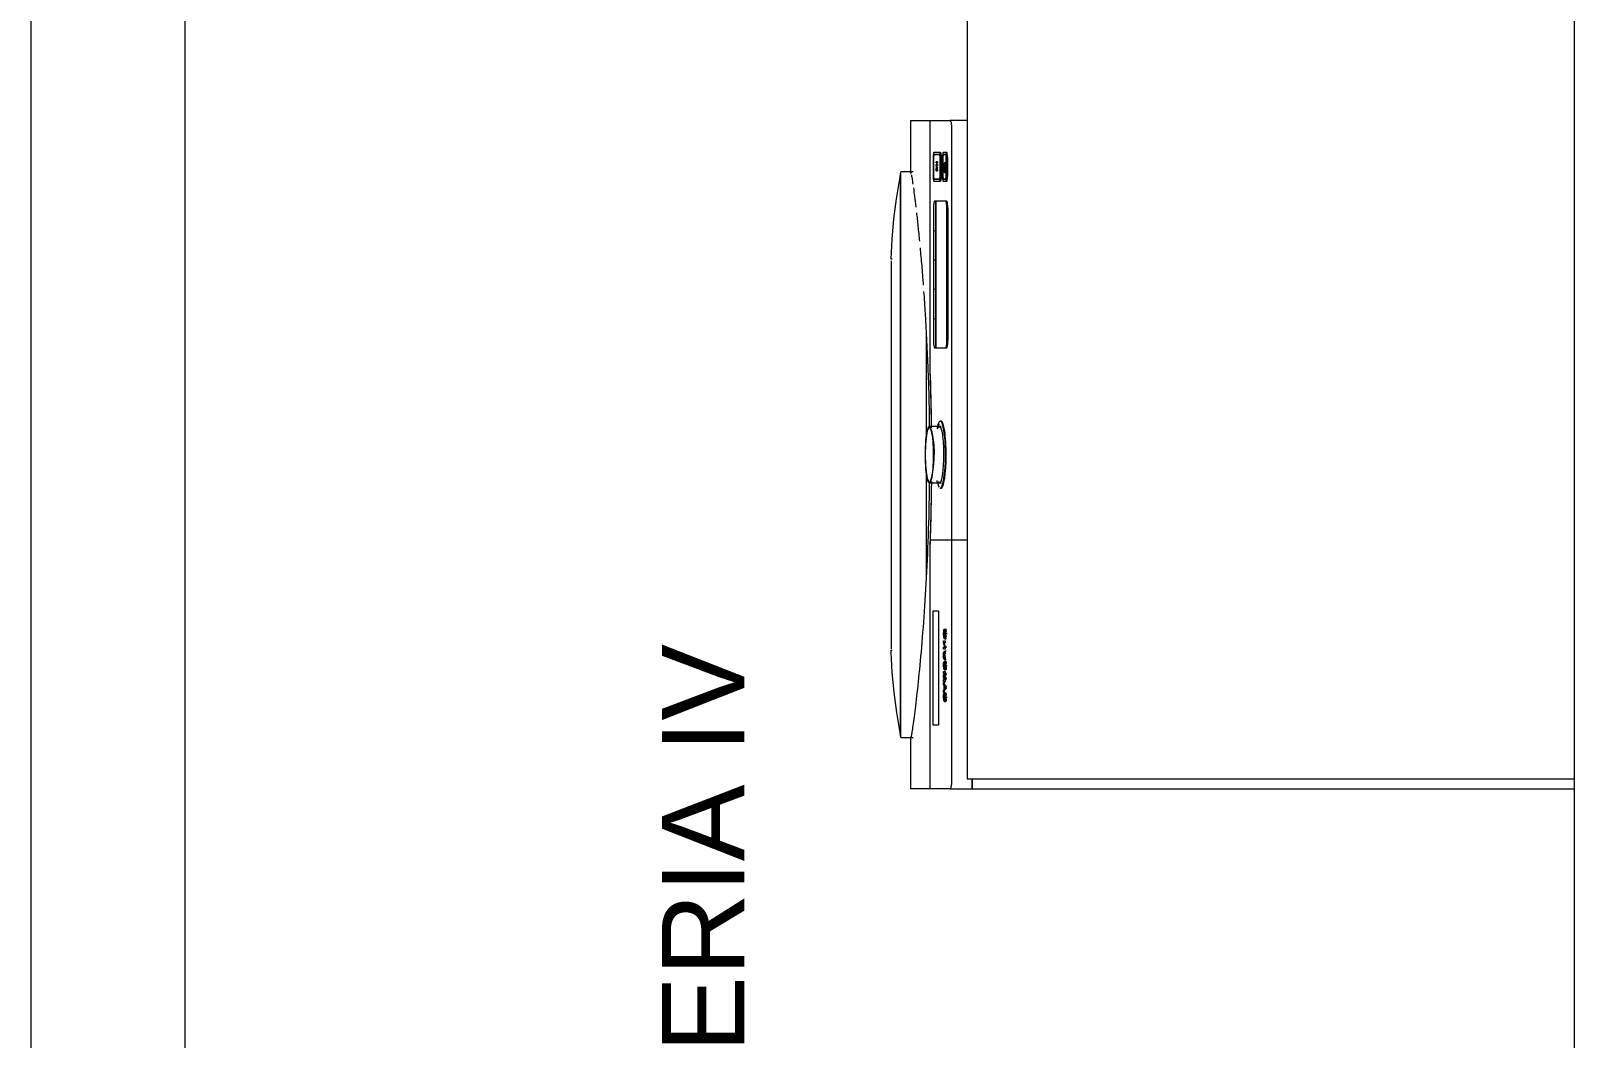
# Model space of a CAD drawing. Header units: millimetres. Extents: x 586.5 to 618.3, y 239.1 to 272.6.
# Drawn here: x 597.198 to 598.698, y 258.773 to 259.752 of the extents above; entities that cross this region are included whole.
import ezdxf

# ---------------------------------------------------------------- set-up
doc = ezdxf.new("R2010")
doc.units = ezdxf.units.MM
doc.header["$LTSCALE"] = 75
doc.linetypes.add('HIDDEN', pattern=[0.375, 0.25, -0.125])
for name, color, linetype, lineweight in [('A Arquitetura LRZ', 252, 'Continuous', 9), ('A Cumbuca LRZ', 254, 'HIDDEN', 9), ('A Mobiliário LRZ', 253, 'Continuous', 9)]:
    doc.layers.add(name, color=color, linetype=linetype, lineweight=lineweight)
doc.styles.add('R80', font='arial.ttf')

msp = doc.modelspace()

# ---------------------------------------------------------------- linework, layer by layer
at = {"layer": 'A Arquitetura LRZ'}
for p, q in [((597.1975, 263.2604), (597.1975, 257.9154)), ((597.3475, 257.7654), (597.3475, 260.2604)), ((598.6975, 260.2604), (598.6975, 257.9154))]:
    msp.add_line(p, q, dxfattribs=at)
at = {"layer": 'A Mobiliário LRZ'}
for p, q in [((598.1075, 260.2604), (598.1075, 259.0254)), ((598.0525, 259.6654), (598.0525, 259.6137)), ((598.0525, 259.6654), (598.0713, 259.6654)), ((598.0714, 259.6654), (598.0908, 259.6654)), ((598.0714, 259.6654), (598.0714, 259.4223)), ((598.1075, 259.6654), (598.0908, 259.6654)), ((598.0925, 259.6554), (598.0925, 259.2576)), ((598.0745, 259.6293), (598.0745, 259.6112)), ((598.0748, 259.6283), (598.0748, 259.6122)), ((598.0748, 259.6122), (598.0748, 259.6283)), ((598.0808, 259.6343), (598.0753, 259.6343)), ((598.0806, 259.6323), (598.0755, 259.6323)), ((598.0755, 259.6323), (598.0806, 259.6323)), ((598.0774, 259.6242), (598.0774, 259.6252)), ((598.0774, 259.6252), (598.0787, 259.6252)), ((598.0787, 259.6252), (598.0774, 259.6252)), ((598.0774, 259.6252), (598.0774, 259.6242)), ((598.0787, 259.6242), (598.0774, 259.6242)), ((598.0774, 259.6242), (598.0787, 259.6242)), ((598.0774, 259.6216), (598.0774, 259.6226)), ((598.0774, 259.6226), (598.0787, 259.6226)), ((598.0787, 259.6226), (598.0774, 259.6226)), ((598.0774, 259.6226), (598.0774, 259.6216)), ((598.0774, 259.6164), (598.0778, 259.6216)), ((598.0778, 259.6216), (598.0774, 259.6216)), ((598.0774, 259.6216), (598.0778, 259.6216)), ((598.0778, 259.6216), (598.0774, 259.6164)), ((598.078, 259.6213), (598.0776, 259.6174)), ((598.0776, 259.6174), (598.078, 259.6213)), ((598.0784, 259.6174), (598.078, 259.6213)), ((598.078, 259.6213), (598.0784, 259.6174)), ((598.0787, 259.6216), (598.0782, 259.6216)), ((598.0782, 259.6216), (598.0787, 259.6164)), ((598.0787, 259.6164), (598.0782, 259.6216)), ((598.0782, 259.6216), (598.0787, 259.6216)), ((598.0783, 259.6252), (598.0783, 259.6242)), ((598.0783, 259.6242), (598.0783, 259.6252)), ((598.0783, 259.6226), (598.0783, 259.6216)), ((598.0783, 259.6216), (598.0783, 259.6226)), ((598.0787, 259.6252), (598.0787, 259.6242)), ((598.0787, 259.6242), (598.0787, 259.6252)), ((598.0787, 259.6226), (598.0787, 259.6216)), ((598.0787, 259.6216), (598.0787, 259.6226)), ((598.0816, 259.6323), (598.0806, 259.6323)), ((598.0818, 259.6343), (598.0808, 259.6343)), ((598.0813, 259.6122), (598.0813, 259.6283)), ((598.0813, 259.6283), (598.0813, 259.6122)), ((598.0816, 259.6112), (598.0816, 259.6293)), ((598.0826, 259.6293), (598.0826, 259.6112)), ((598.0836, 259.6293), (598.0836, 259.6112)), ((598.0839, 259.6283), (598.0839, 259.6122)), ((598.0839, 259.6122), (598.0839, 259.6283)), ((598.0868, 259.6343), (598.0844, 259.6343)), ((598.0866, 259.6323), (598.0846, 259.6323)), ((598.0846, 259.6323), (598.0866, 259.6323)), ((598.0849, 259.6163), (598.0849, 259.6223)), ((598.0849, 259.6223), (598.0849, 259.6163)), ((598.0865, 259.6241), (598.0855, 259.6241)), ((598.0865, 259.6231), (598.0855, 259.6231)), ((598.0861, 259.6216), (598.086, 259.6211)), ((598.086, 259.6211), (598.0861, 259.6216)), ((598.0876, 259.6323), (598.0866, 259.6323)), ((598.0877, 259.6343), (598.0868, 259.6343)), ((598.0872, 259.6122), (598.0872, 259.6283)), ((598.0872, 259.6283), (598.0872, 259.6122)), ((598.0876, 259.6112), (598.0876, 259.6293)), ((598.0885, 259.6293), (598.0885, 259.6112)), ((598.0389, 259.5891), (598.0422, 259.6085)), ((598.0422, 259.6085), (598.0425, 259.6104)), ((598.0425, 259.6104), (598.0431, 259.6154)), ((598.0436, 259.6104), (598.0425, 259.6104)), ((598.0425, 259.6089), (598.0425, 259.3404)), ((598.0425, 259.6089), (598.0425, 259.3404)), ((598.0552, 259.6154), (598.0431, 259.6154)), ((598.0431, 259.3404), (598.0431, 259.6139)), ((598.0753, 259.6062), (598.0808, 259.6062)), ((598.0755, 259.6082), (598.0806, 259.6082)), ((598.0806, 259.6082), (598.0755, 259.6082)), ((598.0787, 259.6164), (598.0774, 259.6164)), ((598.0774, 259.6164), (598.0787, 259.6164)), ((598.0776, 259.6174), (598.0784, 259.6174)), ((598.0784, 259.6174), (598.0776, 259.6174)), ((598.0784, 259.6174), (598.0783, 259.6164)), ((598.0783, 259.6164), (598.0784, 259.6174)), ((598.0806, 259.6082), (598.0816, 259.6082)), ((598.0808, 259.6062), (598.0818, 259.6062)), ((598.0844, 259.6062), (598.0868, 259.6062)), ((598.0846, 259.6082), (598.0866, 259.6082)), ((598.0866, 259.6082), (598.0846, 259.6082)), ((598.0855, 259.6189), (598.0855, 259.6199)), ((598.0855, 259.6199), (598.0863, 259.6199)), ((598.0855, 259.6199), (598.0863, 259.6199)), ((598.0863, 259.6199), (598.0855, 259.6199)), ((598.0855, 259.6199), (598.0855, 259.6189)), ((598.0863, 259.6189), (598.0855, 259.6189)), ((598.0855, 259.6189), (598.0864, 259.6189)), ((598.0855, 259.6189), (598.0863, 259.6189)), ((598.0855, 259.6157), (598.0865, 259.6157)), ((598.0855, 259.6147), (598.0865, 259.6147)), ((598.086, 259.6176), (598.0861, 259.6172)), ((598.0861, 259.6172), (598.086, 259.6176)), ((598.0863, 259.6199), (598.0863, 259.6189)), ((598.0863, 259.6189), (598.0863, 259.6199)), ((598.0866, 259.6082), (598.0876, 259.6082)), ((598.0868, 259.6062), (598.0877, 259.6062)), ((598.0364, 259.5696), (598.0389, 259.5891)), ((598.0748, 259.58), (598.0748, 259.5583)), ((598.0773, 259.587), (598.0759, 259.587)), ((598.0773, 259.5583), (598.0773, 259.587)), ((598.0867, 259.587), (598.0773, 259.587)), ((598.0773, 259.587), (598.0773, 259.4443)), ((598.0877, 259.587), (598.0867, 259.587)), ((598.0878, 259.4513), (598.0878, 259.58)), ((598.0888, 259.58), (598.0888, 259.4513)), ((598.0347, 259.55), (598.0364, 259.5696)), ((598.0338, 259.5304), (598.0347, 259.55)), ((598.0748, 259.5583), (598.0773, 259.5583)), ((598.0773, 259.5581), (598.0748, 259.5581)), ((598.0748, 259.5581), (598.0748, 259.5298)), ((598.0773, 259.5298), (598.0773, 259.5581)), ((598.0346, 259.5304), (598.0338, 259.5304)), ((598.0338, 259.529), (598.0338, 259.3404)), ((598.0338, 259.529), (598.0338, 259.3404)), ((598.0748, 259.5298), (598.0773, 259.5298)), ((598.0773, 259.5296), (598.0748, 259.5296)), ((598.0748, 259.5296), (598.0748, 259.5013)), ((598.0773, 259.5013), (598.0773, 259.5296)), ((598.0748, 259.5013), (598.0773, 259.5013)), ((598.0773, 259.5011), (598.0748, 259.5011)), ((598.0748, 259.5011), (598.0748, 259.4728)), ((598.0773, 259.4728), (598.0773, 259.5011)), ((598.0748, 259.4728), (598.0773, 259.4728)), ((598.0773, 259.4726), (598.0748, 259.4726)), ((598.0748, 259.4726), (598.0748, 259.4513)), ((598.0773, 259.4443), (598.0773, 259.4726)), ((598.0677, 259.4603), (598.0677, 259.358)), ((598.0759, 259.4443), (598.0773, 259.4443)), ((598.0773, 259.4443), (598.0867, 259.4443)), ((598.0867, 259.4443), (598.0877, 259.4443)), ((598.0822, 259.3679), (598.0709, 259.3679)), ((598.0784, 259.3664), (598.0783, 259.3655)), ((598.0787, 259.3673), (598.0784, 259.3664)), ((598.0789, 259.3683), (598.0787, 259.3673)), ((598.0822, 259.3729), (598.0815, 259.3729)), ((598.0732, 259.362), (598.0736, 259.3603)), ((598.0736, 259.3603), (598.0739, 259.3588)), ((598.0739, 259.3588), (598.0741, 259.3574)), ((598.0741, 259.3574), (598.0743, 259.3562)), ((598.0743, 259.3562), (598.0745, 259.355)), ((598.0745, 259.355), (598.0747, 259.3539)), ((598.0747, 259.3539), (598.0748, 259.3528)), ((598.0748, 259.3528), (598.0749, 259.3519)), ((598.0749, 259.3519), (598.075, 259.3509)), ((598.075, 259.3509), (598.0751, 259.3501)), ((598.0751, 259.3501), (598.0752, 259.3492)), ((598.0338, 259.3404), (598.0338, 259.1518)), ((598.0338, 259.3404), (598.0338, 259.1518)), ((598.0425, 259.3404), (598.0425, 259.0719)), ((598.0425, 259.3404), (598.0425, 259.0719)), ((598.0431, 259.0669), (598.0431, 259.3404)), ((598.0752, 259.3492), (598.0752, 259.3484)), ((598.0752, 259.3484), (598.0753, 259.3476)), ((598.0753, 259.3476), (598.0753, 259.3469)), ((598.0753, 259.3469), (598.0754, 259.3462)), ((598.0754, 259.3462), (598.0754, 259.3455)), ((598.0754, 259.3455), (598.0755, 259.3448)), ((598.0754, 259.3353), (598.0755, 259.336)), ((598.0754, 259.3346), (598.0754, 259.3353)), ((598.0755, 259.3448), (598.0755, 259.3441)), ((598.0755, 259.3441), (598.0755, 259.3435)), ((598.0755, 259.3435), (598.0755, 259.3428)), ((598.0755, 259.3428), (598.0755, 259.3422)), ((598.0755, 259.3422), (598.0755, 259.3416)), ((598.0755, 259.3416), (598.0756, 259.3409)), ((598.0755, 259.3393), (598.0756, 259.3399)), ((598.0755, 259.3386), (598.0755, 259.3393)), ((598.0755, 259.338), (598.0755, 259.3386)), ((598.0755, 259.3373), (598.0755, 259.338)), ((598.0755, 259.3367), (598.0755, 259.3373)), ((598.0755, 259.336), (598.0755, 259.3367)), ((598.0756, 259.3409), (598.0756, 259.3404)), ((598.0756, 259.3399), (598.0756, 259.3404)), ((598.0677, 259.3228), (598.0677, 259.2198)), ((598.0732, 259.3188), (598.0736, 259.3205)), ((598.0736, 259.3205), (598.0739, 259.322)), ((598.0739, 259.322), (598.0741, 259.3234)), ((598.0741, 259.3234), (598.0743, 259.3246)), ((598.0743, 259.3246), (598.0745, 259.3258)), ((598.0745, 259.3258), (598.0747, 259.3269)), ((598.0747, 259.3269), (598.0748, 259.328)), ((598.0748, 259.328), (598.0749, 259.329)), ((598.0749, 259.329), (598.075, 259.3299)), ((598.075, 259.3299), (598.0751, 259.3308)), ((598.0751, 259.3308), (598.0752, 259.3316)), ((598.0752, 259.3324), (598.0753, 259.3332)), ((598.0752, 259.3316), (598.0752, 259.3324)), ((598.0753, 259.3339), (598.0754, 259.3346)), ((598.0753, 259.3332), (598.0753, 259.3339)), ((598.0709, 259.3129), (598.0822, 259.3129)), ((598.0784, 259.3144), (598.0783, 259.3153)), ((598.0787, 259.3135), (598.0784, 259.3144)), ((598.0789, 259.3125), (598.0787, 259.3135)), ((598.0815, 259.3079), (598.0822, 259.3079)), ((598.0714, 259.2509), (598.0714, 259.0154)), ((598.0716, 259.2576), (598.0925, 259.2576)), ((598.0925, 259.2572), (598.0716, 259.2572)), ((598.0925, 259.2576), (598.1075, 259.2576)), ((598.1075, 259.2572), (598.0925, 259.2572)), ((598.0925, 259.2572), (598.0925, 259.0254)), ((598.0747, 259.1887), (598.0797, 259.1887)), ((598.0747, 259.0774), (598.0747, 259.1887)), ((598.0797, 259.1887), (598.0797, 259.0774)), ((598.0848, 259.1687), (598.0849, 259.1705)), ((598.0849, 259.1705), (598.0856, 259.1705)), ((598.0859, 259.1705), (598.0849, 259.1705)), ((598.0856, 259.1705), (598.0856, 259.1662)), ((598.0858, 259.1686), (598.0859, 259.1705)), ((598.0859, 259.1705), (598.0862, 259.1692)), ((598.0875, 259.1705), (598.0859, 259.1705)), ((598.0847, 259.1662), (598.0848, 259.1687)), ((598.0848, 259.1635), (598.0847, 259.1662)), ((598.0853, 259.1662), (598.0847, 259.1662)), ((598.0847, 259.1574), (598.0847, 259.1595)), ((598.0847, 259.1595), (598.0863, 259.1595)), ((598.0858, 259.1532), (598.0847, 259.1574)), ((598.0858, 259.1687), (598.0848, 259.1687)), ((598.0851, 259.1617), (598.0848, 259.1635)), ((598.0864, 259.1635), (598.0848, 259.1635)), ((598.0851, 259.1686), (598.085, 259.1674)), ((598.085, 259.1674), (598.085, 259.1661)), ((598.085, 259.1661), (598.0851, 259.1639)), ((598.0861, 259.1661), (598.085, 259.1661)), ((598.0853, 259.1686), (598.0851, 259.1686)), ((598.0851, 259.1639), (598.0855, 259.1631)), ((598.086, 259.1639), (598.0851, 259.1639)), ((598.0855, 259.1611), (598.0851, 259.1617)), ((598.0867, 259.1617), (598.0851, 259.1617)), ((598.0863, 259.1576), (598.0852, 259.1576)), ((598.0852, 259.1576), (598.0863, 259.1533)), ((598.0853, 259.1662), (598.0853, 259.1686)), ((598.0856, 259.1662), (598.0853, 259.1662)), ((598.0853, 259.1662), (598.0861, 259.1662)), ((598.0863, 259.1574), (598.0853, 259.1574)), ((598.0855, 259.1631), (598.086, 259.1639)), ((598.0871, 259.1631), (598.0855, 259.1631)), ((598.086, 259.1618), (598.0855, 259.1611)), ((598.0871, 259.1611), (598.0855, 259.1611)), ((598.086, 259.1677), (598.0858, 259.1686)), ((598.0874, 259.1686), (598.0858, 259.1686)), ((598.0861, 259.1662), (598.086, 259.1677)), ((598.0876, 259.1677), (598.086, 259.1677)), ((598.086, 259.1639), (598.0861, 259.1662)), ((598.0875, 259.1639), (598.086, 259.1639)), ((598.0863, 259.1638), (598.086, 259.1618)), ((598.0876, 259.1618), (598.086, 259.1618)), ((598.0877, 259.1662), (598.0861, 259.1662)), ((598.0862, 259.1692), (598.0864, 259.1662)), ((598.0878, 259.1692), (598.0862, 259.1692)), ((598.0864, 259.1662), (598.0863, 259.1638)), ((598.0879, 259.1638), (598.0863, 259.1638)), ((598.0863, 259.1595), (598.0863, 259.1576)), ((598.088, 259.1662), (598.0864, 259.1662)), ((598.0338, 259.1504), (598.0346, 259.1504)), ((598.0338, 259.1485), (598.0338, 259.1504)), ((598.0348, 259.1289), (598.0338, 259.1485)), ((598.0847, 259.1513), (598.0847, 259.1532)), ((598.0847, 259.1532), (598.0858, 259.1532)), ((598.0863, 259.1513), (598.0847, 259.1513)), ((598.0847, 259.1473), (598.0849, 259.1485)), ((598.0847, 259.1453), (598.0847, 259.1473)), ((598.0863, 259.1473), (598.0847, 259.1473)), ((598.0847, 259.1431), (598.0847, 259.1453)), ((598.0863, 259.1453), (598.0847, 259.1453)), ((598.0849, 259.1419), (598.0847, 259.1431)), ((598.0863, 259.1431), (598.0847, 259.1431)), ((598.0849, 259.1485), (598.0851, 259.1492)), ((598.0855, 259.1485), (598.0849, 259.1485)), ((598.0851, 259.1413), (598.0849, 259.1419)), ((598.0855, 259.1419), (598.0849, 259.1419)), ((598.0852, 259.1473), (598.085, 259.1467)), ((598.085, 259.1467), (598.085, 259.1453)), ((598.0866, 259.1467), (598.085, 259.1467)), ((598.085, 259.1453), (598.085, 259.1438)), ((598.0866, 259.1453), (598.085, 259.1453)), ((598.085, 259.1438), (598.0852, 259.1431)), ((598.0866, 259.1438), (598.085, 259.1438)), ((598.0851, 259.1492), (598.0855, 259.1493)), ((598.0855, 259.1411), (598.0851, 259.1413)), ((598.0854, 259.1474), (598.0852, 259.1473)), ((598.0867, 259.1473), (598.0852, 259.1473)), ((598.0852, 259.1431), (598.0855, 259.143)), ((598.0868, 259.1431), (598.0852, 259.1431)), ((598.0863, 259.1474), (598.0854, 259.1474)), ((598.0855, 259.1493), (598.0863, 259.1493)), ((598.0855, 259.143), (598.0863, 259.143)), ((598.0863, 259.1411), (598.0855, 259.1411)), ((598.0874, 259.1532), (598.0858, 259.1532)), ((598.0863, 259.1533), (598.0863, 259.1513)), ((598.0879, 259.1533), (598.0863, 259.1533)), ((598.0863, 259.1493), (598.0863, 259.1474)), ((598.0871, 259.1493), (598.0863, 259.1493)), ((598.0863, 259.143), (598.0863, 259.1411)), ((598.0871, 259.1411), (598.0863, 259.1411)), ((598.0366, 259.1093), (598.0348, 259.1289)), ((598.0847, 259.1376), (598.0849, 259.139)), ((598.0847, 259.1354), (598.0847, 259.1376)), ((598.0859, 259.1376), (598.0847, 259.1376)), ((598.0848, 259.1324), (598.0847, 259.1354)), ((598.0854, 259.1354), (598.0847, 259.1354)), ((598.0847, 259.1278), (598.0847, 259.1297)), ((598.0847, 259.1297), (598.0863, 259.1297)), ((598.086, 259.1277), (598.0847, 259.1278)), ((598.0847, 259.1259), (598.086, 259.1277)), ((598.0847, 259.1237), (598.0847, 259.1259)), ((598.0853, 259.1312), (598.0848, 259.1324)), ((598.0856, 259.1324), (598.0848, 259.1324)), ((598.0849, 259.139), (598.0852, 259.1394)), ((598.0859, 259.139), (598.0849, 259.139)), ((598.0852, 259.1375), (598.085, 259.137)), ((598.085, 259.137), (598.085, 259.1354)), ((598.085, 259.1354), (598.085, 259.1339)), ((598.085, 259.1339), (598.0853, 259.1331)), ((598.0852, 259.1394), (598.0854, 259.139)), ((598.0868, 259.1394), (598.0852, 259.1394)), ((598.0854, 259.1365), (598.0852, 259.1375)), ((598.0859, 259.1375), (598.0852, 259.1375)), ((598.0863, 259.1264), (598.0852, 259.1248)), ((598.0853, 259.1331), (598.0853, 259.1312)), ((598.0853, 259.1312), (598.0868, 259.1312)), ((598.0854, 259.139), (598.0856, 259.1379)), ((598.0854, 259.1348), (598.0854, 259.1365)), ((598.086, 259.1365), (598.0854, 259.1365)), ((598.0856, 259.1325), (598.0854, 259.1348)), ((598.0861, 259.1348), (598.0854, 259.1348)), ((598.0856, 259.1379), (598.0857, 259.1357)), ((598.0859, 259.1315), (598.0856, 259.1325)), ((598.0872, 259.1325), (598.0856, 259.1325)), ((598.0857, 259.1357), (598.086, 259.1338)), ((598.0859, 259.1372), (598.0859, 259.1391)), ((598.0859, 259.1391), (598.0862, 259.1381)), ((598.0874, 259.1391), (598.0859, 259.1391)), ((598.086, 259.1366), (598.0859, 259.1372)), ((598.0874, 259.1372), (598.0859, 259.1372)), ((598.0862, 259.1319), (598.0859, 259.1315)), ((598.0875, 259.1315), (598.0859, 259.1315)), ((598.0861, 259.1352), (598.086, 259.1366)), ((598.0876, 259.1366), (598.086, 259.1366)), ((598.086, 259.1338), (598.0861, 259.1352)), ((598.0876, 259.1338), (598.086, 259.1338)), ((598.0876, 259.1277), (598.086, 259.1277)), ((598.0877, 259.1352), (598.0861, 259.1352)), ((598.0862, 259.1381), (598.0864, 259.1352)), ((598.0878, 259.1381), (598.0862, 259.1381)), ((598.0863, 259.1332), (598.0862, 259.1319)), ((598.0877, 259.1319), (598.0862, 259.1319)), ((598.0864, 259.1352), (598.0863, 259.1332)), ((598.0879, 259.1332), (598.0863, 259.1332)), ((598.0863, 259.1297), (598.0863, 259.1264)), ((598.0879, 259.1264), (598.0863, 259.1264)), ((598.088, 259.1352), (598.0864, 259.1352)), ((598.086, 259.1219), (598.0847, 259.1237)), ((598.0847, 259.1218), (598.086, 259.1219)), ((598.0847, 259.1198), (598.0847, 259.1218)), ((598.0863, 259.1198), (598.0847, 259.1198)), ((598.0847, 259.1189), (598.0863, 259.1151)), ((598.0847, 259.1168), (598.0847, 259.1189)), ((598.0847, 259.1189), (598.0863, 259.1189)), ((598.0851, 259.116), (598.0847, 259.1168)), ((598.0863, 259.113), (598.0847, 259.1093)), ((598.0847, 259.1114), (598.0851, 259.1122)), ((598.0847, 259.1093), (598.0847, 259.1114)), ((598.0851, 259.1122), (598.0851, 259.116)), ((598.0852, 259.1248), (598.0863, 259.1232)), ((598.0868, 259.1248), (598.0852, 259.1248)), ((598.0854, 259.1154), (598.0854, 259.1128)), ((598.086, 259.1141), (598.0854, 259.1154)), ((598.0854, 259.1128), (598.086, 259.1141)), ((598.0863, 259.1168), (598.0856, 259.1168)), ((598.0863, 259.1114), (598.0856, 259.1114)), ((598.0867, 259.116), (598.0859, 259.116)), ((598.0876, 259.1219), (598.086, 259.1219)), ((598.0875, 259.1141), (598.086, 259.1141)), ((598.0867, 259.1122), (598.086, 259.1122)), ((598.0862, 259.1154), (598.0869, 259.1154)), ((598.0869, 259.1128), (598.0862, 259.1128)), ((598.0863, 259.1232), (598.0863, 259.1198)), ((598.0879, 259.1232), (598.0863, 259.1232)), ((598.0863, 259.1151), (598.0863, 259.113)), ((598.0879, 259.1151), (598.0863, 259.1151)), ((598.0879, 259.113), (598.0863, 259.113)), ((598.0392, 259.0898), (598.0366, 259.1093)), ((598.0863, 259.1093), (598.0847, 259.1093)), ((598.0847, 259.1068), (598.0849, 259.1082)), ((598.0847, 259.1046), (598.0847, 259.1068)), ((598.0859, 259.1068), (598.0847, 259.1068)), ((598.0848, 259.1016), (598.0847, 259.1046)), ((598.0854, 259.1046), (598.0847, 259.1046)), ((598.0853, 259.1004), (598.0848, 259.1016)), ((598.0856, 259.1016), (598.0848, 259.1016)), ((598.0849, 259.1082), (598.0852, 259.1087)), ((598.0859, 259.1082), (598.0849, 259.1082)), ((598.0852, 259.1067), (598.085, 259.1062)), ((598.085, 259.1062), (598.085, 259.1047)), ((598.085, 259.1047), (598.085, 259.1031)), ((598.085, 259.1031), (598.0853, 259.1024)), ((598.0852, 259.1087), (598.0854, 259.1083)), ((598.0868, 259.1087), (598.0852, 259.1087)), ((598.0854, 259.1058), (598.0852, 259.1067)), ((598.0859, 259.1067), (598.0852, 259.1067)), ((598.0853, 259.1024), (598.0853, 259.1004)), ((598.0853, 259.1004), (598.0868, 259.1004)), ((598.0854, 259.1083), (598.0856, 259.1071)), ((598.0854, 259.1041), (598.0854, 259.1058)), ((598.086, 259.1058), (598.0854, 259.1058)), ((598.0856, 259.1017), (598.0854, 259.1041)), ((598.0861, 259.1041), (598.0854, 259.1041)), ((598.0856, 259.1071), (598.0857, 259.1049)), ((598.0859, 259.1007), (598.0856, 259.1017)), ((598.0872, 259.1017), (598.0856, 259.1017)), ((598.0857, 259.1049), (598.086, 259.103)), ((598.0859, 259.1064), (598.0859, 259.1083)), ((598.0859, 259.1083), (598.0862, 259.1073)), ((598.0874, 259.1083), (598.0859, 259.1083)), ((598.086, 259.1058), (598.0859, 259.1064)), ((598.0874, 259.1064), (598.0859, 259.1064)), ((598.0862, 259.1012), (598.0859, 259.1007)), ((598.0875, 259.1007), (598.0859, 259.1007)), ((598.0861, 259.1045), (598.086, 259.1058)), ((598.0876, 259.1058), (598.086, 259.1058)), ((598.086, 259.103), (598.0861, 259.1045)), ((598.0876, 259.103), (598.086, 259.103)), ((598.0877, 259.1045), (598.0861, 259.1045)), ((598.0862, 259.1073), (598.0864, 259.1044)), ((598.0878, 259.1073), (598.0862, 259.1073)), ((598.0863, 259.1024), (598.0862, 259.1012)), ((598.0877, 259.1012), (598.0862, 259.1012)), ((598.0864, 259.1044), (598.0863, 259.1024)), ((598.0879, 259.1024), (598.0863, 259.1024)), ((598.088, 259.1044), (598.0864, 259.1044)), ((598.0425, 259.0704), (598.0392, 259.0898)), ((598.0425, 259.0704), (598.0436, 259.0704)), ((598.0431, 259.0654), (598.0425, 259.0704)), ((598.0431, 259.0654), (598.0552, 259.0654)), ((598.0525, 259.0665), (598.0525, 259.0154)), ((598.0797, 259.0774), (598.0747, 259.0774)), ((598.1075, 259.0254), (598.6975, 259.0254)), ((598.1125, 259.0254), (598.1125, 259.0154)), ((598.1125, 259.0154), (598.1125, 259.0254)), ((598.0713, 259.0154), (598.0525, 259.0154)), ((598.0908, 259.0154), (598.0714, 259.0154)), ((598.0908, 259.0154), (598.1125, 259.0154)), ((598.1125, 259.0154), (598.6975, 259.0154))]:
    msp.add_line(p, q, dxfattribs=at)
for centre, major_axis, ratio, start_param, end_param in [((598.0753, 259.6293), (0, 0.005), 0.160266, 0, 1.570796), ((598.0755, 259.6283), (0, 0.004), 0.160266, 0, 1.570796), ((598.0755, 259.6283), (0, 0.004), 0.160266, 0, 1.570796), ((598.0806, 259.6283), (0, 0.004), 0.160266, 4.712389, 6.283185), ((598.0806, 259.6283), (0, 0.004), 0.160266, 4.712389, 6.283185), ((598.0808, 259.6293), (0, 0.005), 0.160266, 4.712389, 6.283185), ((598.0816, 259.6283), (0, 0.004), 0.160266, 4.974188, 6.283185), ((598.0816, 259.6283), (0, 0.004), 0.160266, 4.974188, 6.283185), ((598.0818, 259.6293), (0, 0.005), 0.160266, 4.712389, 6.283185), ((598.0844, 259.6293), (0, 0.005), 0.160266, 0, 1.570796), ((598.0846, 259.6283), (0, 0.004), 0.160266, 0, 1.570796), ((598.0846, 259.6283), (0, 0.004), 0.160266, 0, 1.570796), ((598.0855, 259.6194), (0, 0.00474), 0.160266, 0, 3.141593), ((598.0855, 259.6194), (0, 0.00474), 0.160266, 0, 3.141593), ((598.0855, 259.6194), (0, 0.00374), 0.160266, 5.182206, 10.504741), ((598.0855, 259.6194), (0, 0.00374), 0.160266, 5.182206, 10.504741), ((598.0855, 259.6194), (0, 0.00474), 0.160266, 5.182206, 6.196022), ((598.0855, 259.6194), (0, 0.00474), 0.160266, 5.182206, 6.196022), ((598.0865, 259.6194), (0, 0.00474), 0.160266, 0.715326, 2.426048), ((598.0865, 259.6194), (0, 0.00474), 0.160266, 0.715326, 2.426048), ((598.0865, 259.6194), (0, 0.00374), 0.160266, 0.703275, 2.437528), ((598.0865, 259.6194), (0, 0.00374), 0.160266, 0.703275, 2.437528), ((598.0866, 259.6283), (0, 0.004), 0.160266, 4.712389, 6.283185), ((598.0866, 259.6283), (0, 0.004), 0.160266, 4.712389, 6.283185), ((598.0868, 259.6293), (0, 0.005), 0.160266, 4.712389, 6.283185), ((598.0876, 259.6283), (0, 0.004), 0.160266, 4.974188, 6.283185), ((598.0876, 259.6283), (0, 0.004), 0.160266, 4.974188, 6.283185), ((598.0877, 259.6293), (0, 0.005), 0.160266, 4.712389, 6.283185), ((598.0753, 259.6112), (0, 0.005), 0.160266, 1.570796, 3.141593), ((598.0755, 259.6122), (0, -0.004), 0.160266, 4.712389, 6.283185), ((598.0755, 259.6122), (0, 0.004), 0.160266, 1.570796, 3.141593), ((598.0806, 259.6122), (0, 0.004), 0.160266, 3.141593, 4.712389), ((598.0806, 259.6122), (0, 0.004), 0.160266, 3.141593, 4.712389), ((598.0808, 259.6112), (0, 0.005), 0.160266, 3.141593, 4.712389), ((598.0816, 259.6122), (0, 0.004), 0.160266, 3.141593, 4.45059), ((598.0816, 259.6122), (0, 0.004), 0.160266, 3.141593, 4.45059), ((598.0818, 259.6112), (0, 0.005), 0.160266, 3.141593, 4.712389), ((598.0844, 259.6112), (0, 0.005), 0.160266, 1.570796, 3.141593), ((598.0846, 259.6122), (0, -0.004), 0.160266, 4.712389, 6.283185), ((598.0846, 259.6122), (0, 0.004), 0.160266, 1.570796, 3.141593), ((598.0855, 259.6194), (0, 0.00474), 0.160266, 3.207739, 4.221555), ((598.0855, 259.6194), (0, 0.00474), 0.160266, 3.207739, 4.221555), ((598.0866, 259.6122), (0, 0.004), 0.160266, 3.141593, 4.712389), ((598.0866, 259.6122), (0, 0.004), 0.160266, 3.141593, 4.712389), ((598.0868, 259.6112), (0, 0.005), 0.160266, 3.141593, 4.712389), ((598.0876, 259.6122), (0, 0.004), 0.160266, 3.141593, 4.45059), ((598.0876, 259.6122), (0, 0.004), 0.160266, 3.141593, 4.45059), ((598.0877, 259.6112), (0, 0.005), 0.160266, 3.141593, 4.712389), ((598.0759, 259.58), (0, -0.007), 0.160266, 3.141593, 4.712389), ((598.0867, 259.58), (0, -0.007), 0.160266, 1.570796, 3.141593), ((598.0877, 259.58), (0, -0.007), 0.160266, 1.570796, 3.141593), ((598.0759, 259.4513), (0, -0.007), 0.160266, 4.712389, 6.283185), ((598.0867, 259.4513), (0, -0.007), 0.160266, 0, 1.570796), ((598.0877, 259.4513), (0, -0.007), 0.160266, 0, 1.570796), ((598.0709, 259.3404), (0, -0.0275), 0.153831, 1.570796, 4.712389), ((598.0709, 259.3404), (0, -0.0265), 0.153831, 1.570796, 4.712389), ((598.0815, 259.3404), (0, 0.0325), 0.153831, 4.712389, 6.898497), ((598.0822, 259.3404), (0, 0.0325), 0.153831, 0.423417, 0.611267), ((598.0808, 259.3404), (0, 0.0275), 0.153831, 0.062848, 0.314159), ((598.0808, 259.3404), (0, -0.0275), 0.153831, 1.570796, 3.141593), ((598.0822, 259.3404), (0, -0.0325), 0.153831, 1.570796, 3.141593), ((598.0709, 259.3404), (0, -0.0275), 0.153831, 4.712389, 7.853982), ((598.0709, 259.3404), (0, -0.0265), 0.153831, 4.712389, 7.853982), ((598.0808, 259.3404), (0, -0.0275), 0.153831, 0.070116, 1.570796), ((598.0815, 259.3404), (0, -0.0325), 0.153831, 0, 1.570796), ((598.0822, 259.3404), (0, -0.0325), 0.153831, 0, 1.570796), ((598.0815, 259.3404), (0, 0.0325), 0.153831, 2.526281, 2.894427), ((598.0808, 259.3404), (0, -0.0275), 0.153831, 5.969026, 6.283185), ((598.0822, 259.3404), (0, 0.0275), 0.153831, 3.141593, 3.284438)]:
    msp.add_ellipse(centre, major_axis=major_axis, ratio=ratio, start_param=start_param, end_param=end_param, dxfattribs=at)
for points, knots in [([(598.0908, 259.6654), (598.0909, 259.6654), (598.0911, 259.6652), (598.0915, 259.6645), (598.0919, 259.6633), (598.0923, 259.6612), (598.0925, 259.6584), (598.0925, 259.6562), (598.0925, 259.6554)], [0, 0, 0, 0, 0.142857, 0.285714, 0.428571, 0.571429, 0.857143, 1, 1, 1, 1]), ([(598.0533, 259.6128), (598.0535, 259.6119), (598.054, 259.6094), (598.0545, 259.6056), (598.0548, 259.6035)], [0.04059643, 0.04059643, 0.04059643, 0.04059643, 0.06666667, 0.09259592, 0.09259592, 0.09259592, 0.09259592]), ([(598.0554, 259.5997), (598.0557, 259.5972), (598.0564, 259.5916), (598.0573, 259.5848), (598.0577, 259.5811)], [0.10672759, 0.10672759, 0.10672759, 0.10672759, 0.13333333, 0.15976999, 0.15976999, 0.15976999, 0.15976999]), ([(598.0583, 259.5756), (598.0588, 259.5715), (598.0597, 259.5628), (598.0607, 259.553), (598.0612, 259.5479)], [0.1726379, 0.1726379, 0.1726379, 0.1726379, 0.2, 0.22730519, 0.22730519, 0.22730519, 0.22730519]), ([(598.0618, 259.5415), (598.0623, 259.536), (598.0634, 259.5243), (598.0644, 259.5117), (598.0649, 259.5051)], [0.23834993, 0.23834993, 0.23834993, 0.23834993, 0.26666667, 0.29511763, 0.29511763, 0.29511763, 0.29511763]), ([(598.0653, 259.499), (598.0658, 259.4921), (598.0674, 259.4688), (598.0696, 259.4257), (598.0706, 259.3872), (598.0708, 259.3673), (598.0708, 259.3666)], [0.3038574, 0.3038574, 0.3038574, 0.3038574, 0.3333333, 0.4, 0.4666667, 0.4693158, 0.4693158, 0.4693158, 0.4693158]), ([(598.0714, 259.4223), (598.072, 259.4045), (598.0724, 259.3858), (598.0727, 259.367), (598.0727, 259.3666)], [-1, -1, -1, -1, -0.6666667, -0.6591012, -0.6591012, -0.6591012, -0.6591012]), ([(598.0708, 259.3142), (598.0708, 259.3133), (598.0706, 259.2955), (598.0698, 259.2614), (598.0676, 259.2144), (598.0648, 259.1717), (598.0615, 259.1346), (598.0584, 259.1043), (598.0556, 259.0819), (598.0539, 259.0705), (598.0531, 259.0658), (598.0528, 259.0651), (598.0527, 259.0651)], [0.5299105, 0.5299105, 0.5299105, 0.5299105, 0.5333333, 0.5916667, 0.65, 0.7083333, 0.7666667, 0.825, 0.8833333, 0.9416667, 0.9708333, 1, 1, 1, 1]), ([(598.0728, 259.3142), (598.0728, 259.3136), (598.0726, 259.3018), (598.0724, 259.2901), (598.0722, 259.2792)], [-0.3450461, -0.3450461, -0.3450461, -0.3450461, -0.3333333, -0.1328497, -0.1328497, -0.1328497, -0.1328497]), ([(598.0925, 259.0254), (598.0925, 259.0239), (598.0924, 259.0209), (598.0919, 259.0176), (598.0913, 259.0158), (598.091, 259.0154), (598.0908, 259.0154)], [0, 0, 0, 0, 0.285714, 0.571429, 0.785714, 1, 1, 1, 1])]:
    msp.add_open_spline(points, degree=3, knots=knots, dxfattribs=at)
for points in [[(598.0527, 259.6151), (598.0528, 259.6151), (598.0529, 259.6148), (598.053, 259.6142)], [(598.0713, 259.4223), (598.0716, 259.4134), (598.0719, 259.4044), (598.0721, 259.3953)], [(598.0722, 259.3942), (598.0724, 259.3854), (598.0725, 259.3767), (598.0726, 259.3678)], [(598.0727, 259.3077), (598.0724, 259.2885), (598.072, 259.2695), (598.0713, 259.2509)], [(598.0727, 259.3142), (598.0727, 259.3136), (598.0727, 259.3129), (598.0727, 259.3123)], [(598.0722, 259.279), (598.072, 259.2718), (598.0718, 259.2647), (598.0716, 259.2576)], [(598.0716, 259.2572), (598.0715, 259.2561), (598.0715, 259.254), (598.0714, 259.252), (598.0714, 259.2509)]]:
    msp.add_open_spline(points, degree=3, dxfattribs=at)

# ---------------------------------------------------------------- texts
at = {"layer": 'A Cumbuca LRZ', "style": 'R80'}
msp.add_text('LAVANDERIA IV', height=0.08, rotation=90, dxfattribs=at).set_placement((597.8909, 258.3118))

doc.saveas('drawing.dxf')
